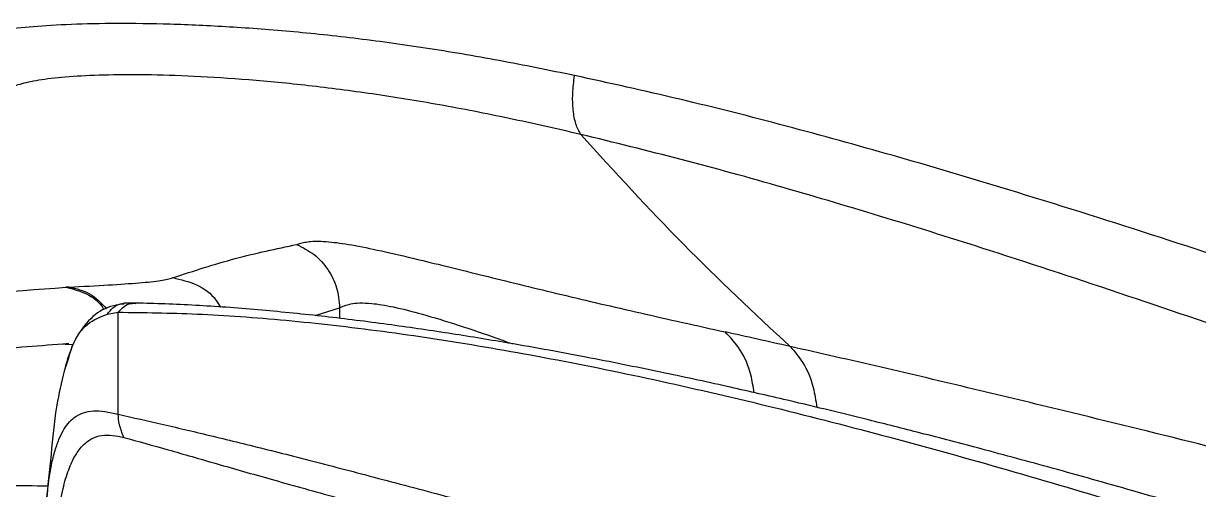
# Model space of a CAD drawing. Extents: x 939 to 1039, y 781 to 934.
# Drawn here: x 1025.541 to 1029.841, y 827.791 to 829.498 of the extents above; entities that cross this region are included whole.
import ezdxf

# ---------------------------------------------------------------- set-up
doc = ezdxf.new("R2010")
doc.units = 0
doc.header["$MEASUREMENT"] = 0
doc.layers.add('1', color=4, linetype='Continuous')

# ---------------------------------------------------------------- blocks, each defined once
blk = doc.blocks.new('Envoy')
at = {"layer": '1', "color": 3, "linetype": 'Continuous', "lineweight": 25}
for p, q in [((87.2988, 29.2999), (87.2554, 29.2988)), ((87.1941, 29.2595), (87.2342, 29.266)), ((87.9544, 29.2539), (88.044, 29.2825)), ((88.044, 29.2825), (88.0434, 29.2434)), ((87.039, 29.1493), (87.069, 29.1481)), ((87.0426, 29.0659), (87.0498, 29.0887))]:
    blk.add_line(p, q, dxfattribs=at)
for points, knots in [([(88.9037, 30.1329), (88.8112, 30.1518), (88.6252, 30.1897), (88.3551, 30.2351), (88.093, 30.2711), (87.843, 30.2969), (87.6086, 30.3137), (87.3939, 30.3224), (87.2026, 30.3241), (87.0381, 30.3199), (86.9024, 30.311), (86.7968, 30.2983), (86.7178, 30.283), (86.6866, 30.2707), (86.671, 30.2645)], [0, 0, 0, 0, 0.079207, 0.15917, 0.239881, 0.321357, 0.403665, 0.486836, 0.570833, 0.655662, 0.741148, 0.827123, 0.913355, 1, 1, 1, 1]), ([(88.9263, 29.9173), (88.8386, 29.9374), (88.6627, 29.9777), (88.4077, 30.0271), (88.1615, 30.0671), (87.9273, 30.0972), (87.7082, 30.1182), (87.5078, 30.1309), (87.3294, 30.1363), (87.176, 30.1352), (87.0491, 30.1287), (86.95, 30.1177), (86.8757, 30.1032), (86.8459, 30.0912), (86.8309, 30.0852)], [0, 0, 0, 0, 0.0796712, 0.1596816, 0.24018, 0.3212866, 0.4031453, 0.4858129, 0.5693192, 0.6537768, 0.7391329, 0.8253588, 0.9122878, 1, 1, 1, 1]), ([(88.9263, 29.9173), (88.92, 29.9292), (88.9074, 29.953), (88.8979, 30.0054), (88.8955, 30.066), (88.901, 30.1106), (88.9037, 30.1329)], [0, 0, 0, 0, 0.25, 0.500001, 0.750003, 1, 1, 1, 1]), ([(92.0283, 29.2111), (91.8538, 29.2707), (91.5049, 29.3897), (90.9818, 29.562), (90.5029, 29.7126), (90.0678, 29.8414), (89.6765, 29.9495), (89.2859, 30.0491), (89.0316, 30.1049), (88.9037, 30.1329)], [0, 0, 0, 0, 0.164856, 0.329543, 0.494716, 0.619344, 0.744958, 0.871785, 1, 1, 1, 1]), ([(91.9517, 28.972), (91.7806, 29.032), (91.4393, 29.1518), (90.9289, 29.3266), (90.4636, 29.4802), (90.0428, 29.6125), (89.666, 29.7243), (89.2916, 29.8282), (89.0483, 29.8875), (88.9263, 29.9173)], [0, 0, 0, 0, 0.166659, 0.332517, 0.498186, 0.622704, 0.74774, 0.873467, 1, 1, 1, 1]), ([(89.6926, 29.1407), (89.5616, 29.2631), (89.2985, 29.5088), (89.0507, 29.7808), (88.9263, 29.9173)], [0, 0, 0, 0, 0.498073, 1, 1, 1, 1]), ([(87.4341, 29.3928), (87.5104, 29.4176), (87.6627, 29.467), (87.8123, 29.4986), (87.8869, 29.5144)], [0, 0, 0, 0, 0.501207, 1, 1, 1, 1]), ([(87.8869, 29.5144), (87.8921, 29.516), (87.9026, 29.5193), (87.9211, 29.5236), (87.9447, 29.5263), (87.9751, 29.5266), (88.0224, 29.5231), (88.0962, 29.512), (88.2083, 29.4887), (88.3672, 29.4512), (88.5811, 29.3979), (88.8516, 29.3314), (89.1416, 29.2638), (89.3505, 29.2172), (89.455, 29.1939)], [0, 0, 0, 0, 0.046733, 0.095592, 0.145011, 0.194956, 0.245358, 0.330063, 0.41513, 0.499998, 0.626264, 0.751293, 0.875591, 1, 1, 1, 1]), ([(87.8869, 29.5144), (87.9091, 29.5032), (87.9534, 29.4808), (88.0035, 29.4243), (88.0374, 29.3569), (88.0418, 29.3073), (88.044, 29.2825)], [0, 0, 0, 0, 0.250002, 0.5, 0.750003, 1, 1, 1, 1]), ([(87.0542, 29.3581), (87.1041, 29.3607), (87.2036, 29.3659), (87.314, 29.3736), (87.396, 29.3819), (87.4214, 29.3891), (87.4341, 29.3928)], [0, 0, 0, 0, 0.252243, 0.50276, 0.75182, 1, 1, 1, 1]), ([(87.4341, 29.3928), (87.4634, 29.3859), (87.522, 29.3721), (87.5829, 29.329), (87.6026, 29.2937), (87.6076, 29.2848)], [0, 0, 0, 0, 0.427953, 0.855909, 1, 1, 1, 1]), ([(84.5531, 28.9338), (84.7586, 28.9868), (85.1693, 29.0928), (85.7906, 29.2202), (86.4159, 29.3124), (86.8338, 29.3425), (87.0426, 29.3575)], [0, 0, 0, 0, 0.25063, 0.500756, 0.750519, 1, 1, 1, 1]), ([(87.0542, 29.3581), (87.0522, 29.358), (87.0484, 29.3578), (87.0445, 29.3576), (87.0426, 29.3575)], [0, 0, 0, 0, 0.499896, 1, 1, 1, 1]), ([(87.0426, 29.3575), (87.0678, 29.3512), (87.1182, 29.3386), (87.1669, 29.3034), (87.1812, 29.2766), (87.1815, 29.276)], [0, 0, 0, 0, 0.494317, 0.988629, 1, 1, 1, 1]), ([(87.0542, 29.3581), (87.0802, 29.3525), (87.1319, 29.3414), (87.1716, 29.2997), (87.1914, 29.2789)], [0, 0, 0, 0, 0.502674, 1, 1, 1, 1]), ([(87.2586, 29.299), (87.2302, 29.2935), (87.1749, 29.2828), (87.1101, 29.223), (87.0645, 29.1488), (87.0474, 29.0919), (87.0392, 29.0647)], [0, 0, 0, 0, 0.279005, 0.542968, 0.781975, 1, 1, 1, 1]), ([(87.1941, 29.2595), (87.2005, 29.2677), (87.2138, 29.2845), (87.2366, 29.2972), (87.2513, 29.2972), (87.2558, 29.2972)], [0, 0, 0, 0, 0.395959, 0.81725, 1, 1, 1, 1]), ([(87.2341, 29.266), (87.2406, 29.2733), (87.2538, 29.2882), (87.2771, 29.2994), (87.2924, 29.2988), (87.2985, 29.2986)], [0, 0, 0, 0, 0.364167, 0.748954, 1, 1, 1, 1]), ([(92.011, 28.2933), (91.8885, 28.3311), (91.6435, 28.4068), (91.2888, 28.5131), (90.9582, 28.6095), (90.6629, 28.6925), (90.4038, 28.7628), (90.1797, 28.8215), (89.9894, 28.8696), (89.8226, 28.9105), (89.6498, 28.9516), (89.4484, 28.9977), (89.2058, 29.0501), (88.9313, 29.1052), (88.6678, 29.1529), (88.4222, 29.1927), (88.1992, 29.225), (87.9698, 29.2534), (87.7388, 29.2763), (87.5089, 29.2934), (87.3699, 29.2977), (87.2985, 29.2999)], [0, 0, 0, 0, 0.068831, 0.137766, 0.200384, 0.256626, 0.306606, 0.349682, 0.386837, 0.418088, 0.448158, 0.489747, 0.539291, 0.59645, 0.661143, 0.708556, 0.759535, 0.814294, 0.872923, 0.934734, 1, 1, 1, 1]), ([(88.044, 29.2825), (88.0498, 29.2849), (88.0615, 29.2897), (88.084, 29.297), (88.1157, 29.3009), (88.1641, 29.2993), (88.2376, 29.2877), (88.3439, 29.261), (88.4757, 29.2203), (88.5887, 29.1824), (88.6608, 29.1561), (88.6769, 29.1502)], [0, 0, 0, 0, 0.102289, 0.205956, 0.308835, 0.411342, 0.547932, 0.684854, 0.82229, 0.960291, 1, 1, 1, 1]), ([(87.0498, 29.0887), (87.0551, 29.1079), (87.0711, 29.1658), (87.1195, 29.23), (87.1691, 29.2496), (87.1941, 29.2595)], [0, 0, 0, 0, 0.19715, 0.594017, 1, 1, 1, 1]), ([(87.234, 28.8926), (87.234, 28.9204), (87.234, 28.95), (87.234, 29.0089), (87.234, 29.062), (87.2341, 29.1261), (87.2343, 29.1919), (87.2343, 29.2354), (87.2343, 29.2661)], [0, 0, 0, 0, 0.223794, 0.237965, 0.472854, 0.650369, 0.753444, 1, 1, 1, 1]), ([(87.2342, 29.266), (87.3279, 29.265), (87.5158, 29.2629), (87.8439, 29.2394), (88.1967, 29.1993), (88.5715, 29.1423), (88.964, 29.0694), (89.3716, 28.9814), (89.7905, 28.8797), (90.2176, 28.7663), (90.6512, 28.6427), (91.0908, 28.51), (91.5346, 28.3708), (91.833, 28.275), (91.9819, 28.2271)], [0, 0, 0, 0, 0.083648, 0.167746, 0.251462, 0.334457, 0.417447, 0.500936, 0.584377, 0.667337, 0.750218, 0.833367, 0.916827, 1, 1, 1, 1]), ([(89.6926, 29.1407), (89.6525, 29.1497), (89.572, 29.1678), (89.4941, 29.1852), (89.455, 29.1939)], [0, 0, 0, 0, 0.499058, 1, 1, 1, 1]), ([(89.5608, 28.9716), (89.5575, 28.9937), (89.5485, 29.0533), (89.513, 29.1326), (89.4744, 29.1735), (89.455, 29.1939)], [0, 0, 0, 0, 0.227597, 0.613801, 1, 1, 1, 1]), ([(87.0529, 29.1509), (87.0457, 29.1504), (86.9889, 29.1461), (86.88, 29.1377), (86.7242, 29.1255), (86.5618, 29.1126), (86.3931, 29.0989), (86.218, 29.0843), (86.0375, 29.0691), (85.9149, 29.0584), (85.8533, 29.053)], [0, 0, 0, 0, 0.018577, 0.146065, 0.277491, 0.413499, 0.554334, 0.698568, 0.848423, 1, 1, 1, 1]), ([(91.6701, 28.6604), (91.5083, 28.7021), (91.1772, 28.7873), (90.7435, 28.8934), (90.3573, 28.9866), (90.0195, 29.0668), (89.8025, 29.1158), (89.6926, 29.1407)], [0, 0, 0, 0, 0.231219, 0.473338, 0.641463, 0.818382, 1, 1, 1, 1]), ([(89.6926, 29.1407), (89.7088, 29.1221), (89.7433, 29.0826), (89.7776, 29.0057), (89.7867, 28.9427), (89.7903, 28.918)], [0, 0, 0, 0, 0.349459, 0.744788, 1, 1, 1, 1]), ([(87.0405, 29.0665), (87.0301, 29.0249), (87.0057, 28.9276), (86.9903, 28.7671), (86.9784, 28.6498), (86.9724, 28.5906)], [0, 0, 0, 0, 0.269796, 0.631493, 1, 1, 1, 1]), ([(86.9732, 28.5905), (86.9779, 28.6306), (86.9851, 28.6921), (87.0024, 28.7611), (87.023, 28.8193), (87.0491, 28.8606), (87.0795, 28.8863), (87.1085, 28.9002), (87.1434, 28.9061), (87.1857, 28.904), (87.2173, 28.8965), (87.234, 28.8926)], [0, 0, 0, 0, 0.1584392, 0.2433597, 0.3267168, 0.4766062, 0.5574726, 0.6440919, 0.7545326, 0.8702695, 1, 1, 1, 1]), ([(87.234, 28.8926), (87.2881, 28.8803), (87.3964, 28.8558), (87.5782, 28.8131), (87.7782, 28.7638), (88.0006, 28.7071), (88.2457, 28.6421), (88.513, 28.5716), (88.7971, 28.4939), (89.1261, 28.4018), (89.4981, 28.2938), (89.909, 28.1693), (90.3227, 28.0384), (90.7374, 27.9015), (91.1517, 27.7598), (91.4268, 27.6613), (91.5642, 27.6121)], [0, 0, 0, 0, 0.06234, 0.124818, 0.187363, 0.250453, 0.313852, 0.376637, 0.439458, 0.502671, 0.586016, 0.668823, 0.751617, 0.834542, 0.917364, 1, 1, 1, 1]), ([(87.2539, 28.8079), (87.2481, 28.8239), (87.2362, 28.8561), (87.2347, 28.8803), (87.234, 28.8926)], [0, 0, 0, 0, 0.4969853, 1, 1, 1, 1]), ([(87.0163, 28.5324), (87.021, 28.5622), (87.0299, 28.618), (87.051, 28.6895), (87.0763, 28.7439), (87.1056, 28.7821), (87.1383, 28.8056), (87.1874, 28.8212), (87.2269, 28.8133), (87.2539, 28.8079)], [0, 0, 0, 0, 0.146336, 0.274476, 0.391485, 0.504321, 0.618702, 0.738434, 1, 1, 1, 1]), ([(87.2539, 28.8079), (87.3073, 28.7931), (87.4141, 28.7637), (87.5928, 28.7114), (87.7912, 28.6552), (88.0128, 28.593), (88.2585, 28.5256), (88.526, 28.4553), (88.8099, 28.3808), (89.1376, 28.2952), (89.5073, 28.1973), (89.9151, 28.0857), (90.3252, 27.9688), (90.7359, 27.846), (91.1459, 27.7176), (91.4175, 27.6263), (91.5533, 27.5807)], [0, 0, 0, 0, 0.062319, 0.124752, 0.187451, 0.250906, 0.314486, 0.37751, 0.44061, 0.503895, 0.587131, 0.669779, 0.75236, 0.835034, 0.917583, 1, 1, 1, 1]), ([(86.9763, 28.6292), (86.9249, 28.6297), (86.8092, 28.631), (86.6278, 28.6392), (86.4342, 28.651), (86.241, 28.6664), (86.0488, 28.6821), (85.9206, 28.6928), (85.8568, 28.6981)], [0, 0, 0, 0, 0.1384695, 0.3119253, 0.4848239, 0.6558818, 0.8288912, 1, 1, 1, 1])]:
    blk.add_open_spline(points, degree=3, knots=knots, dxfattribs=at)

msp = doc.modelspace()

# ---------------------------------------------------------------- block references
at = {"layer": '1'}
msp.add_blockref('Envoy', (938.6538, 799.1744), dxfattribs=at)

doc.saveas('drawing.dxf')
